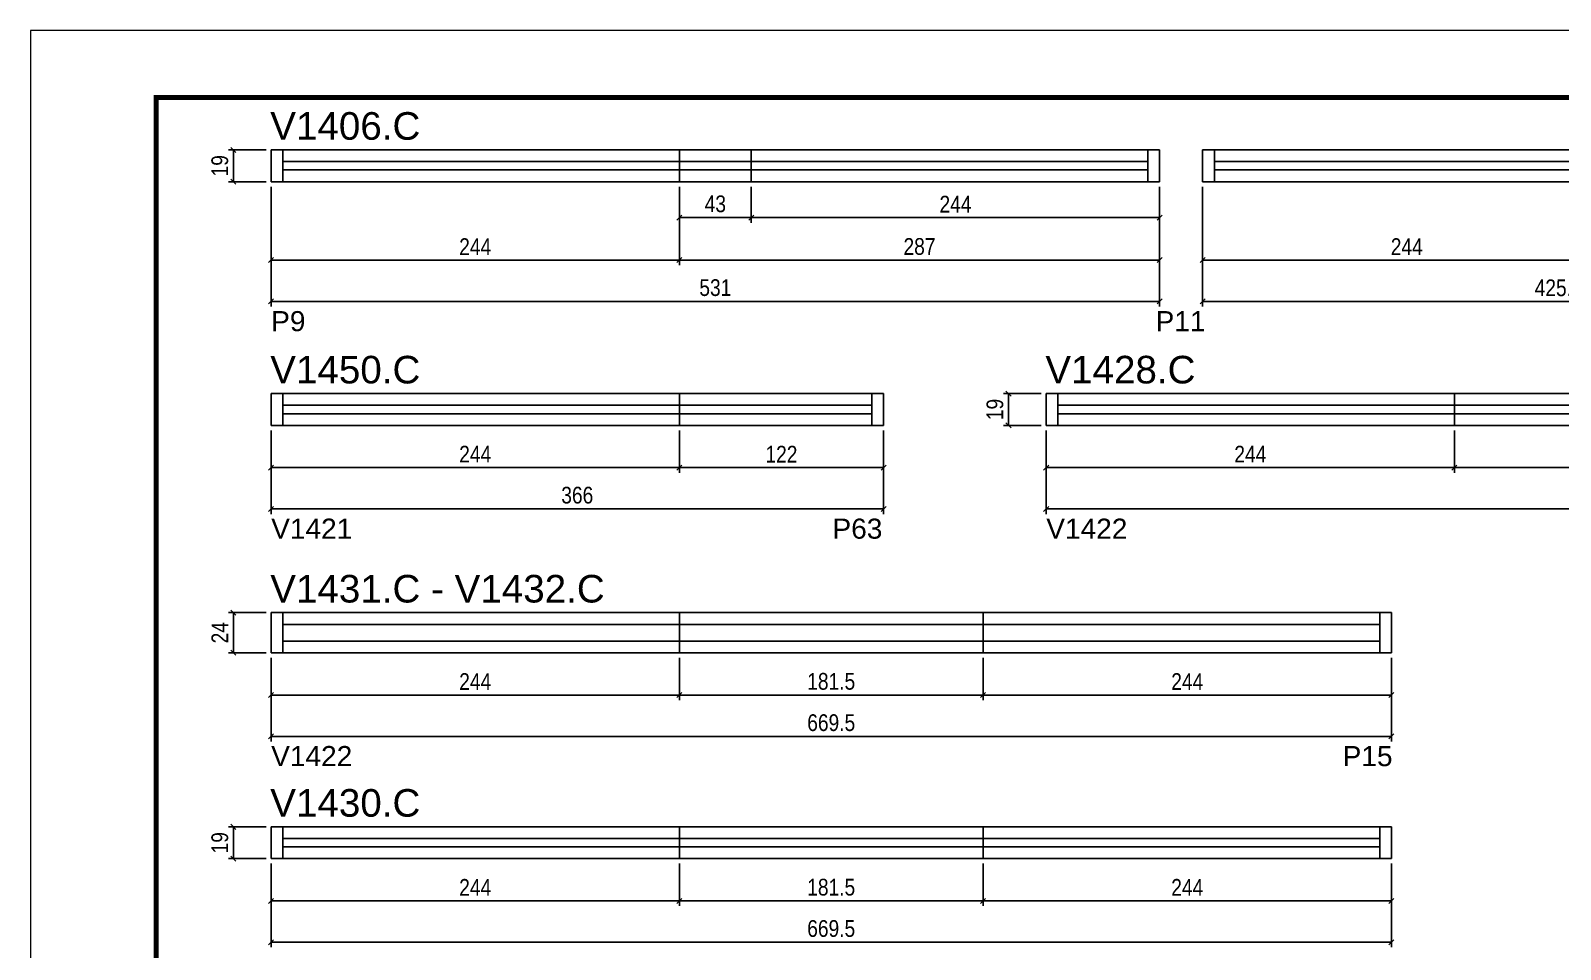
# Model space of a CAD drawing. Extents: x 1959 to 8212, y 239 to 4735.
# Drawn here: x 1959 to 2873, y 1889 to 2438 of the extents above; entities that cross this region are included whole.
import ezdxf

# ---------------------------------------------------------------- set-up
doc = ezdxf.new("R2010")
doc.units = 0
doc.linetypes.add('DASHED', pattern=[0.75, 0.5, -0.25])
for name, color, linetype in [('5', 5, 'Continuous'), ('COTA', 241, 'Continuous'), ('NOMENCLATURA', 7, 'Continuous'), ('Painéis', 200, 'Continuous'), ('SARR_2.2x7', 40, 'Continuous')]:
    doc.layers.add(name, color=color, linetype=linetype)
doc.layers.add('Folhas', color=255, linetype='Continuous', lineweight=9)
doc.layers.add('SARRAFO DE PRESSAO', color=251, linetype='DASHED', lineweight=9)
doc.styles.add('COTA TECNICA', font='techl___.ttf', dxfattribs={"height": 10})
doc.styles.add('COTA TECNICA-50', font='techl___.ttf', dxfattribs={"height": 10})
doc.styles.get("Standard").update_dxf_attribs({"font": 'arial.ttf'})
doc.dimstyles.new('COTA PAINEL-50', dxfattribs={"dimtxt": 10, "dimasz": 3, "dimexe": 3, "dimexo": 3, "dimgap": 3, "dimtad": 1, "dimdec": 1, "dimzin": 12, "dimdsep": 46, "dimtxsty": 'COTA TECNICA-50', "dimblk1": 'OBLIQUE', "dimblk2": 'OBLIQUE', "dimsah": 1, "dimcen": 0.9, "dimclrd": 4, "dimclre": 4, "dimclrt": 240, "dimadec": 1, "dimazin": 3, "dimtfac": 1, "dimtdec": 1, "dimtmove": 0, "dimatfit": 3, "dimfxl": 1, "dimtolj": 1, "dimtzin": 12, "dimarcsym": 0})
doc.dimstyles.new('PAINEL', dxfattribs={"dimtxt": 10, "dimasz": 3, "dimexe": 3, "dimexo": 3, "dimgap": 3, "dimtad": 1, "dimdec": 1, "dimzin": 12, "dimdsep": 46, "dimtxsty": 'COTA TECNICA', "dimblk1": 'OBLIQUE', "dimblk2": 'OBLIQUE', "dimsah": 1, "dimcen": 0.9, "dimclrd": 4, "dimclre": 4, "dimclrt": 240, "dimadec": 1, "dimazin": 3, "dimtfac": 1, "dimtdec": 1, "dimtmove": 0, "dimatfit": 3, "dimfxl": 1, "dimtolj": 1, "dimtzin": 12, "dimarcsym": 0})

# ---------------------------------------------------------------- blocks, each defined once
blk = doc.blocks.new('9999999999')
at = {"layer": 'Folhas'}
blk.add_lwpolyline([(98138.98, 34190.21), (99623.98, 34190.21), (99623.98, 35240.21), (98138.98, 35240.21)], close=True, dxfattribs=at)
at = {"layer": 'Folhas', "color": 30, "const_width": 3}
blk.add_lwpolyline([(98213.98, 34230.21), (99583.98, 34230.21), (99583.98, 35200.21), (98213.98, 35200.21)], close=True, dxfattribs=at)
blk = doc.blocks.new('_Oblique')
at = {"color": 0, "linetype": 'ByBlock', "lineweight": -2}
blk.add_line((-0.5, -0.5), (0.5, 0.5), dxfattribs=at)
blk = doc.blocks.new('*D149')
at = {"layer": 'COTA', "color": 4, "linetype": 'ByBlock', "lineweight": -2, "transparency": 16777216}
for p, q in [((2102.44, 2344.79), (2102.44, 2273.21)), ((2633.44, 2344.79), (2633.44, 2273.21)), ((2102.44, 2276.21), (2633.44, 2276.21))]:
    blk.add_line(p, q, dxfattribs=at)
at = {"layer": 'Defpoints', "color": 0, "linetype": 'ByBlock', "transparency": 16777216}
for p in [(2102.44, 2347.79), (2633.44, 2347.79), (2633.44, 2276.21)]:
    blk.add_point(p, dxfattribs=at)
at = {"layer": 'COTA', "color": 4, "linetype": 'ByBlock', "lineweight": -2, "transparency": 16777216, "xscale": 3, "yscale": 3, "zscale": 3, "rotation": 180}
blk.add_blockref('_Oblique', (2102.44, 2276.21), dxfattribs=at)
at = {"layer": 'COTA', "color": 4, "linetype": 'ByBlock', "lineweight": -2, "transparency": 16777216, "xscale": 3, "yscale": 3, "zscale": 3}
blk.add_blockref('_Oblique', (2633.44, 2276.21), dxfattribs=at)
at = {"layer": 'COTA', "color": 240, "linetype": 'ByBlock', "transparency": 16777216, "insert": (2367.94, 2284.43), "char_height": 10, "attachment_point": 5, "style": 'COTA TECNICA-50'}
blk.add_mtext('\\A1;531', dxfattribs=at)
blk = doc.blocks.new('*D150')
at = {"layer": 'COTA', "color": 4, "lineweight": -2, "transparency": 16777216}
for p, q in [((2099.44, 2366.79), (2076.94, 2366.79)), ((2079.94, 2366.79), (2079.94, 2347.79)), ((2099.44, 2347.79), (2076.94, 2347.79))]:
    blk.add_line(p, q, dxfattribs=at)
at = {"layer": 'Defpoints', "color": 0, "transparency": 16777216}
for p in [(2102.44, 2366.79), (2079.94, 2347.79), (2102.44, 2347.79)]:
    blk.add_point(p, dxfattribs=at)
at = {"layer": 'COTA', "color": 4, "lineweight": -2, "transparency": 16777216, "xscale": 3, "yscale": 3, "zscale": 3}
for p, rotation in [((2079.94, 2366.79), 90), ((2079.94, 2347.79), 270)]:
    blk.add_blockref('_Oblique', p, dxfattribs=dict(at, rotation=rotation))
at = {"layer": 'COTA', "color": 240, "transparency": 16777216, "insert": (2071.86, 2357.29), "char_height": 10, "attachment_point": 5, "rotation": 90, "style": 'COTA TECNICA'}
blk.add_mtext('\\A1;19', dxfattribs=at)
blk = doc.blocks.new('*D153')
at = {"layer": 'COTA', "color": 4, "lineweight": -2, "transparency": 16777216}
for p, q in [((2102.44, 2344.79), (2102.44, 2297.91)), ((2346.44, 2344.79), (2346.44, 2297.91)), ((2102.44, 2300.91), (2346.44, 2300.91))]:
    blk.add_line(p, q, dxfattribs=at)
at = {"layer": 'Defpoints', "color": 0, "transparency": 16777216}
for p in [(2102.44, 2347.79), (2346.44, 2347.79), (2346.44, 2300.91)]:
    blk.add_point(p, dxfattribs=at)
at = {"layer": 'COTA', "color": 4, "lineweight": -2, "transparency": 16777216, "xscale": 3, "yscale": 3, "zscale": 3, "rotation": 180}
blk.add_blockref('_Oblique', (2102.44, 2300.91), dxfattribs=at)
at = {"layer": 'COTA', "color": 4, "lineweight": -2, "transparency": 16777216, "xscale": 3, "yscale": 3, "zscale": 3}
blk.add_blockref('_Oblique', (2346.44, 2300.91), dxfattribs=at)
at = {"layer": 'COTA', "color": 240, "transparency": 16777216, "insert": (2224.44, 2308.98), "char_height": 10, "attachment_point": 5, "style": 'COTA TECNICA'}
blk.add_mtext('\\A1;244', dxfattribs=at)
blk = doc.blocks.new('*D154')
at = {"layer": 'COTA', "color": 4, "lineweight": -2, "transparency": 16777216}
for p, q in [((2346.44, 2344.79), (2346.44, 2297.91)), ((2633.44, 2344.79), (2633.44, 2297.91)), ((2346.44, 2300.91), (2633.44, 2300.91))]:
    blk.add_line(p, q, dxfattribs=at)
at = {"layer": 'Defpoints', "color": 0, "transparency": 16777216}
for p in [(2346.44, 2347.79), (2633.44, 2347.79), (2633.44, 2300.91)]:
    blk.add_point(p, dxfattribs=at)
at = {"layer": 'COTA', "color": 4, "lineweight": -2, "transparency": 16777216, "xscale": 3, "yscale": 3, "zscale": 3, "rotation": 180}
blk.add_blockref('_Oblique', (2346.44, 2300.91), dxfattribs=at)
at = {"layer": 'COTA', "color": 4, "lineweight": -2, "transparency": 16777216, "xscale": 3, "yscale": 3, "zscale": 3}
blk.add_blockref('_Oblique', (2633.44, 2300.91), dxfattribs=at)
at = {"layer": 'COTA', "color": 240, "transparency": 16777216, "insert": (2489.94, 2309), "char_height": 10, "attachment_point": 5, "style": 'COTA TECNICA'}
blk.add_mtext('\\A1;287', dxfattribs=at)
blk = doc.blocks.new('*D151')
at = {"layer": 'COTA', "color": 4, "lineweight": -2, "transparency": 16777216}
for p, q in [((2389.44, 2344.79), (2389.44, 2323.3)), ((2633.44, 2344.79), (2633.44, 2323.3)), ((2633.44, 2326.3), (2389.44, 2326.3))]:
    blk.add_line(p, q, dxfattribs=at)
at = {"layer": 'Defpoints', "color": 0, "transparency": 16777216}
for p in [(2389.44, 2347.79), (2633.44, 2347.79), (2389.44, 2326.3)]:
    blk.add_point(p, dxfattribs=at)
at = {"layer": 'COTA', "color": 4, "lineweight": -2, "transparency": 16777216, "xscale": 3, "yscale": 3, "zscale": 3, "rotation": 180}
blk.add_blockref('_Oblique', (2389.44, 2326.3), dxfattribs=at)
at = {"layer": 'COTA', "color": 4, "lineweight": -2, "transparency": 16777216, "xscale": 3, "yscale": 3, "zscale": 3}
blk.add_blockref('_Oblique', (2633.44, 2326.3), dxfattribs=at)
at = {"layer": 'COTA', "color": 240, "transparency": 16777216, "insert": (2511.44, 2334.37), "char_height": 10, "attachment_point": 5, "style": 'COTA TECNICA'}
blk.add_mtext('\\A1;244', dxfattribs=at)
blk = doc.blocks.new('*D152')
at = {"layer": 'COTA', "color": 4, "lineweight": -2, "transparency": 16777216}
for p, q in [((2346.44, 2344.79), (2346.44, 2323.3)), ((2389.44, 2344.79), (2389.44, 2323.3)), ((2389.44, 2326.3), (2346.44, 2326.3))]:
    blk.add_line(p, q, dxfattribs=at)
at = {"layer": 'Defpoints', "color": 0, "transparency": 16777216}
for p in [(2346.44, 2347.79), (2389.44, 2347.79), (2346.44, 2326.3)]:
    blk.add_point(p, dxfattribs=at)
at = {"layer": 'COTA', "color": 4, "lineweight": -2, "transparency": 16777216, "xscale": 3, "yscale": 3, "zscale": 3, "rotation": 180}
blk.add_blockref('_Oblique', (2346.44, 2326.3), dxfattribs=at)
at = {"layer": 'COTA', "color": 4, "lineweight": -2, "transparency": 16777216, "xscale": 3, "yscale": 3, "zscale": 3}
blk.add_blockref('_Oblique', (2389.44, 2326.3), dxfattribs=at)
at = {"layer": 'COTA', "color": 240, "transparency": 16777216, "insert": (2367.94, 2334.52), "char_height": 10, "attachment_point": 5, "style": 'COTA TECNICA'}
blk.add_mtext('\\A1;43', dxfattribs=at)
blk = doc.blocks.new('*D155')
at = {"layer": 'COTA', "color": 4, "linetype": 'ByBlock', "lineweight": -2, "transparency": 16777216}
for p, q in [((2659.13, 2344.79), (2659.13, 2273.21)), ((3084.63, 2344.79), (3084.63, 2273.21)), ((2659.13, 2276.21), (3084.63, 2276.21))]:
    blk.add_line(p, q, dxfattribs=at)
at = {"layer": 'Defpoints', "color": 0, "linetype": 'ByBlock', "transparency": 16777216}
for p in [(2659.13, 2347.79), (3084.63, 2347.79), (3084.63, 2276.21)]:
    blk.add_point(p, dxfattribs=at)
at = {"layer": 'COTA', "color": 4, "linetype": 'ByBlock', "lineweight": -2, "transparency": 16777216, "xscale": 3, "yscale": 3, "zscale": 3, "rotation": 180}
blk.add_blockref('_Oblique', (2659.13, 2276.21), dxfattribs=at)
at = {"layer": 'COTA', "color": 4, "linetype": 'ByBlock', "lineweight": -2, "transparency": 16777216, "xscale": 3, "yscale": 3, "zscale": 3}
blk.add_blockref('_Oblique', (3084.63, 2276.21), dxfattribs=at)
at = {"layer": 'COTA', "color": 240, "linetype": 'ByBlock', "transparency": 16777216, "insert": (2871.88, 2284.32), "char_height": 10, "attachment_point": 5, "style": 'COTA TECNICA-50'}
blk.add_mtext('\\A1;425.5', dxfattribs=at)
blk = doc.blocks.new('*D156')
at = {"layer": 'COTA', "color": 4, "lineweight": -2, "transparency": 16777216}
for p, q in [((2659.13, 2344.79), (2659.13, 2297.91)), ((2903.13, 2344.79), (2903.13, 2297.91)), ((2659.13, 2300.91), (2903.13, 2300.91))]:
    blk.add_line(p, q, dxfattribs=at)
at = {"layer": 'Defpoints', "color": 0, "transparency": 16777216}
for p in [(2659.13, 2347.79), (2903.13, 2347.79), (2903.13, 2300.91)]:
    blk.add_point(p, dxfattribs=at)
at = {"layer": 'COTA', "color": 4, "lineweight": -2, "transparency": 16777216, "xscale": 3, "yscale": 3, "zscale": 3, "rotation": 180}
blk.add_blockref('_Oblique', (2659.13, 2300.91), dxfattribs=at)
at = {"layer": 'COTA', "color": 4, "lineweight": -2, "transparency": 16777216, "xscale": 3, "yscale": 3, "zscale": 3}
blk.add_blockref('_Oblique', (2903.13, 2300.91), dxfattribs=at)
at = {"layer": 'COTA', "color": 240, "transparency": 16777216, "insert": (2781.13, 2308.98), "char_height": 10, "attachment_point": 5, "style": 'COTA TECNICA'}
blk.add_mtext('\\A1;244', dxfattribs=at)
blk = doc.blocks.new('*D160')
at = {"layer": 'COTA', "color": 4, "lineweight": -2, "transparency": 16777216}
for p, q in [((2102.44, 2199.17), (2102.44, 2149.22)), ((2468.44, 2199.17), (2468.44, 2149.22)), ((2102.44, 2152.22), (2468.44, 2152.22))]:
    blk.add_line(p, q, dxfattribs=at)
at = {"layer": 'Defpoints', "color": 0, "transparency": 16777216}
for p in [(2102.44, 2202.17), (2468.44, 2202.17), (2468.44, 2152.22)]:
    blk.add_point(p, dxfattribs=at)
at = {"layer": 'COTA', "color": 4, "lineweight": -2, "transparency": 16777216, "xscale": 3, "yscale": 3, "zscale": 3, "rotation": 180}
blk.add_blockref('_Oblique', (2102.44, 2152.22), dxfattribs=at)
at = {"layer": 'COTA', "color": 4, "lineweight": -2, "transparency": 16777216, "xscale": 3, "yscale": 3, "zscale": 3}
blk.add_blockref('_Oblique', (2468.44, 2152.22), dxfattribs=at)
at = {"layer": 'COTA', "color": 240, "transparency": 16777216, "insert": (2285.44, 2160.44), "char_height": 10, "attachment_point": 5, "style": 'COTA TECNICA'}
blk.add_mtext('\\A1;366', dxfattribs=at)
blk = doc.blocks.new('*D161')
at = {"layer": 'COTA', "color": 4, "lineweight": -2, "transparency": 16777216}
for p, q in [((2102.44, 2199.17), (2102.44, 2173.92)), ((2346.44, 2199.17), (2346.44, 2173.92)), ((2102.44, 2176.92), (2346.44, 2176.92))]:
    blk.add_line(p, q, dxfattribs=at)
at = {"layer": 'Defpoints', "color": 0, "transparency": 16777216}
for p in [(2102.44, 2202.17), (2346.44, 2202.17), (2346.44, 2176.92)]:
    blk.add_point(p, dxfattribs=at)
at = {"layer": 'COTA', "color": 4, "lineweight": -2, "transparency": 16777216, "xscale": 3, "yscale": 3, "zscale": 3, "rotation": 180}
blk.add_blockref('_Oblique', (2102.44, 2176.92), dxfattribs=at)
at = {"layer": 'COTA', "color": 4, "lineweight": -2, "transparency": 16777216, "xscale": 3, "yscale": 3, "zscale": 3}
blk.add_blockref('_Oblique', (2346.44, 2176.92), dxfattribs=at)
at = {"layer": 'COTA', "color": 240, "transparency": 16777216, "insert": (2224.44, 2185), "char_height": 10, "attachment_point": 5, "style": 'COTA TECNICA'}
blk.add_mtext('\\A1;244', dxfattribs=at)
blk = doc.blocks.new('*D162')
at = {"layer": 'COTA', "color": 4, "lineweight": -2, "transparency": 16777216}
for p, q in [((2346.44, 2199.17), (2346.44, 2173.92)), ((2468.44, 2199.17), (2468.44, 2173.92)), ((2346.44, 2176.92), (2468.44, 2176.92))]:
    blk.add_line(p, q, dxfattribs=at)
at = {"layer": 'Defpoints', "color": 0, "transparency": 16777216}
for p in [(2346.44, 2202.17), (2468.44, 2202.17), (2468.44, 2176.92)]:
    blk.add_point(p, dxfattribs=at)
at = {"layer": 'COTA', "color": 4, "lineweight": -2, "transparency": 16777216, "xscale": 3, "yscale": 3, "zscale": 3, "rotation": 180}
blk.add_blockref('_Oblique', (2346.44, 2176.92), dxfattribs=at)
at = {"layer": 'COTA', "color": 4, "lineweight": -2, "transparency": 16777216, "xscale": 3, "yscale": 3, "zscale": 3}
blk.add_blockref('_Oblique', (2468.44, 2176.92), dxfattribs=at)
at = {"layer": 'COTA', "color": 240, "transparency": 16777216, "insert": (2407.44, 2184.98), "char_height": 10, "attachment_point": 5, "style": 'COTA TECNICA'}
blk.add_mtext('\\A1;122', dxfattribs=at)
blk = doc.blocks.new('*D163')
at = {"layer": 'COTA', "color": 4, "linetype": 'ByBlock', "lineweight": -2, "transparency": 16777216}
for p, q in [((2565.63, 2199.17), (2565.63, 2149.22)), ((3254.13, 2199.17), (3254.13, 2149.22)), ((2565.63, 2152.22), (3254.13, 2152.22))]:
    blk.add_line(p, q, dxfattribs=at)
at = {"layer": 'Defpoints', "color": 0, "linetype": 'ByBlock', "transparency": 16777216}
for p in [(2565.63, 2202.17), (3254.13, 2202.17), (3254.13, 2152.22)]:
    blk.add_point(p, dxfattribs=at)
at = {"layer": 'COTA', "color": 4, "linetype": 'ByBlock', "lineweight": -2, "transparency": 16777216, "xscale": 3, "yscale": 3, "zscale": 3, "rotation": 180}
blk.add_blockref('_Oblique', (2565.63, 2152.22), dxfattribs=at)
at = {"layer": 'COTA', "color": 4, "linetype": 'ByBlock', "lineweight": -2, "transparency": 16777216, "xscale": 3, "yscale": 3, "zscale": 3}
blk.add_blockref('_Oblique', (3254.13, 2152.22), dxfattribs=at)
at = {"layer": 'COTA', "color": 240, "linetype": 'ByBlock', "transparency": 16777216, "insert": (2909.88, 2160.36), "char_height": 10, "attachment_point": 5, "style": 'COTA TECNICA-50'}
blk.add_mtext('\\A1;688.5', dxfattribs=at)
blk = doc.blocks.new('*D164')
at = {"layer": 'COTA', "color": 4, "lineweight": -2, "transparency": 16777216}
for p, q in [((2562.63, 2221.17), (2540.13, 2221.17)), ((2543.13, 2221.17), (2543.13, 2202.17)), ((2562.63, 2202.17), (2540.13, 2202.17))]:
    blk.add_line(p, q, dxfattribs=at)
at = {"layer": 'Defpoints', "color": 0, "transparency": 16777216}
for p in [(2565.63, 2221.17), (2543.13, 2202.17), (2565.63, 2202.17)]:
    blk.add_point(p, dxfattribs=at)
at = {"layer": 'COTA', "color": 4, "lineweight": -2, "transparency": 16777216, "xscale": 3, "yscale": 3, "zscale": 3}
for p, rotation in [((2543.13, 2221.17), 90), ((2543.13, 2202.17), 270)]:
    blk.add_blockref('_Oblique', p, dxfattribs=dict(at, rotation=rotation))
at = {"layer": 'COTA', "color": 240, "transparency": 16777216, "insert": (2535.04, 2211.67), "char_height": 10, "attachment_point": 5, "rotation": 90, "style": 'COTA TECNICA'}
blk.add_mtext('\\A1;19', dxfattribs=at)
blk = doc.blocks.new('*D165')
at = {"layer": 'COTA', "color": 4, "lineweight": -2, "transparency": 16777216}
for p, q in [((2565.63, 2199.17), (2565.63, 2173.92)), ((2809.63, 2199.17), (2809.63, 2173.92)), ((2565.63, 2176.92), (2809.63, 2176.92))]:
    blk.add_line(p, q, dxfattribs=at)
at = {"layer": 'Defpoints', "color": 0, "transparency": 16777216}
for p in [(2565.63, 2202.17), (2809.63, 2202.17), (2809.63, 2176.92)]:
    blk.add_point(p, dxfattribs=at)
at = {"layer": 'COTA', "color": 4, "lineweight": -2, "transparency": 16777216, "xscale": 3, "yscale": 3, "zscale": 3, "rotation": 180}
blk.add_blockref('_Oblique', (2565.63, 2176.92), dxfattribs=at)
at = {"layer": 'COTA', "color": 4, "lineweight": -2, "transparency": 16777216, "xscale": 3, "yscale": 3, "zscale": 3}
blk.add_blockref('_Oblique', (2809.63, 2176.92), dxfattribs=at)
at = {"layer": 'COTA', "color": 240, "transparency": 16777216, "insert": (2687.63, 2185), "char_height": 10, "attachment_point": 5, "style": 'COTA TECNICA'}
blk.add_mtext('\\A1;244', dxfattribs=at)
blk = doc.blocks.new('*D166')
at = {"layer": 'COTA', "color": 4, "lineweight": -2, "transparency": 16777216}
for p, q in [((2809.63, 2199.17), (2809.63, 2173.92)), ((3010.13, 2199.17), (3010.13, 2173.92)), ((2809.63, 2176.92), (3010.13, 2176.92))]:
    blk.add_line(p, q, dxfattribs=at)
at = {"layer": 'Defpoints', "color": 0, "transparency": 16777216}
for p in [(2809.63, 2202.17), (3010.13, 2202.17), (3010.13, 2176.92)]:
    blk.add_point(p, dxfattribs=at)
at = {"layer": 'COTA', "color": 4, "lineweight": -2, "transparency": 16777216, "xscale": 3, "yscale": 3, "zscale": 3, "rotation": 180}
blk.add_blockref('_Oblique', (2809.63, 2176.92), dxfattribs=at)
at = {"layer": 'COTA', "color": 4, "lineweight": -2, "transparency": 16777216, "xscale": 3, "yscale": 3, "zscale": 3}
blk.add_blockref('_Oblique', (3010.13, 2176.92), dxfattribs=at)
at = {"layer": 'COTA', "color": 240, "transparency": 16777216, "insert": (2909.88, 2185.03), "char_height": 10, "attachment_point": 5, "style": 'COTA TECNICA'}
blk.add_mtext('\\A1;200.5', dxfattribs=at)
blk = doc.blocks.new('*D168')
at = {"layer": 'COTA', "color": 4, "linetype": 'ByBlock', "lineweight": -2, "transparency": 16777216}
for p, q in [((2102.44, 2063.28), (2102.44, 2013.34)), ((2771.94, 2063.28), (2771.94, 2013.34)), ((2102.44, 2016.34), (2771.94, 2016.34))]:
    blk.add_line(p, q, dxfattribs=at)
at = {"layer": 'Defpoints', "color": 0, "linetype": 'ByBlock', "transparency": 16777216}
for p in [(2102.44, 2066.28), (2771.94, 2066.28), (2771.94, 2016.34)]:
    blk.add_point(p, dxfattribs=at)
at = {"layer": 'COTA', "color": 4, "linetype": 'ByBlock', "lineweight": -2, "transparency": 16777216, "xscale": 3, "yscale": 3, "zscale": 3, "rotation": 180}
blk.add_blockref('_Oblique', (2102.44, 2016.34), dxfattribs=at)
at = {"layer": 'COTA', "color": 4, "linetype": 'ByBlock', "lineweight": -2, "transparency": 16777216, "xscale": 3, "yscale": 3, "zscale": 3}
blk.add_blockref('_Oblique', (2771.94, 2016.34), dxfattribs=at)
at = {"layer": 'COTA', "color": 240, "linetype": 'ByBlock', "transparency": 16777216, "insert": (2437.19, 2024.48), "char_height": 10, "attachment_point": 5, "style": 'COTA TECNICA-50'}
blk.add_mtext('\\A1;669.5', dxfattribs=at)
blk = doc.blocks.new('*D169')
at = {"layer": 'COTA', "color": 4, "lineweight": -2, "transparency": 16777216}
for p, q in [((2099.44, 2090.28), (2076.94, 2090.28)), ((2079.94, 2090.28), (2079.94, 2066.28)), ((2099.44, 2066.28), (2076.94, 2066.28))]:
    blk.add_line(p, q, dxfattribs=at)
at = {"layer": 'Defpoints', "color": 0, "transparency": 16777216}
for p in [(2102.44, 2090.28), (2079.94, 2066.28), (2102.44, 2066.28)]:
    blk.add_point(p, dxfattribs=at)
at = {"layer": 'COTA', "color": 4, "lineweight": -2, "transparency": 16777216, "xscale": 3, "yscale": 3, "zscale": 3}
for p, rotation in [((2079.94, 2090.28), 90), ((2079.94, 2066.28), 270)]:
    blk.add_blockref('_Oblique', p, dxfattribs=dict(at, rotation=rotation))
at = {"layer": 'COTA', "color": 240, "transparency": 16777216, "insert": (2071.87, 2078.28), "char_height": 10, "attachment_point": 5, "rotation": 90, "style": 'COTA TECNICA'}
blk.add_mtext('\\A1;24', dxfattribs=at)
blk = doc.blocks.new('*D170')
at = {"layer": 'COTA', "color": 4, "lineweight": -2, "transparency": 16777216}
for p, q in [((2102.44, 2063.28), (2102.44, 2038.04)), ((2346.44, 2063.28), (2346.44, 2038.04)), ((2102.44, 2041.04), (2346.44, 2041.04))]:
    blk.add_line(p, q, dxfattribs=at)
at = {"layer": 'Defpoints', "color": 0, "transparency": 16777216}
for p in [(2102.44, 2066.28), (2346.44, 2066.28), (2346.44, 2041.04)]:
    blk.add_point(p, dxfattribs=at)
at = {"layer": 'COTA', "color": 4, "lineweight": -2, "transparency": 16777216, "xscale": 3, "yscale": 3, "zscale": 3, "rotation": 180}
blk.add_blockref('_Oblique', (2102.44, 2041.04), dxfattribs=at)
at = {"layer": 'COTA', "color": 4, "lineweight": -2, "transparency": 16777216, "xscale": 3, "yscale": 3, "zscale": 3}
blk.add_blockref('_Oblique', (2346.44, 2041.04), dxfattribs=at)
at = {"layer": 'COTA', "color": 240, "transparency": 16777216, "insert": (2224.44, 2049.11), "char_height": 10, "attachment_point": 5, "style": 'COTA TECNICA'}
blk.add_mtext('\\A1;244', dxfattribs=at)
blk = doc.blocks.new('*D171')
at = {"layer": 'COTA', "color": 4, "lineweight": -2, "transparency": 16777216}
for p, q in [((2346.44, 2063.28), (2346.44, 2038.04)), ((2527.94, 2063.28), (2527.94, 2038.04)), ((2346.44, 2041.04), (2527.94, 2041.04))]:
    blk.add_line(p, q, dxfattribs=at)
at = {"layer": 'Defpoints', "color": 0, "transparency": 16777216}
for p in [(2346.44, 2066.28), (2527.94, 2066.28), (2527.94, 2041.04)]:
    blk.add_point(p, dxfattribs=at)
at = {"layer": 'COTA', "color": 4, "lineweight": -2, "transparency": 16777216, "xscale": 3, "yscale": 3, "zscale": 3, "rotation": 180}
blk.add_blockref('_Oblique', (2346.44, 2041.04), dxfattribs=at)
at = {"layer": 'COTA', "color": 4, "lineweight": -2, "transparency": 16777216, "xscale": 3, "yscale": 3, "zscale": 3}
blk.add_blockref('_Oblique', (2527.94, 2041.04), dxfattribs=at)
at = {"layer": 'COTA', "color": 240, "transparency": 16777216, "insert": (2437.19, 2049.17), "char_height": 10, "attachment_point": 5, "style": 'COTA TECNICA'}
blk.add_mtext('\\A1;181.5', dxfattribs=at)
blk = doc.blocks.new('*D172')
at = {"layer": 'COTA', "color": 4, "lineweight": -2, "transparency": 16777216}
for p, q in [((2527.94, 2063.28), (2527.94, 2038.04)), ((2771.94, 2063.28), (2771.94, 2038.04)), ((2527.94, 2041.04), (2771.94, 2041.04))]:
    blk.add_line(p, q, dxfattribs=at)
at = {"layer": 'Defpoints', "color": 0, "transparency": 16777216}
for p in [(2527.94, 2066.28), (2771.94, 2066.28), (2771.94, 2041.04)]:
    blk.add_point(p, dxfattribs=at)
at = {"layer": 'COTA', "color": 4, "lineweight": -2, "transparency": 16777216, "xscale": 3, "yscale": 3, "zscale": 3, "rotation": 180}
blk.add_blockref('_Oblique', (2527.94, 2041.04), dxfattribs=at)
at = {"layer": 'COTA', "color": 4, "lineweight": -2, "transparency": 16777216, "xscale": 3, "yscale": 3, "zscale": 3}
blk.add_blockref('_Oblique', (2771.94, 2041.04), dxfattribs=at)
at = {"layer": 'COTA', "color": 240, "transparency": 16777216, "insert": (2649.94, 2049.11), "char_height": 10, "attachment_point": 5, "style": 'COTA TECNICA'}
blk.add_mtext('\\A1;244', dxfattribs=at)
blk = doc.blocks.new('*D173')
at = {"layer": 'COTA', "color": 4, "linetype": 'ByBlock', "lineweight": -2, "transparency": 16777216}
for p, q in [((2102.44, 1940.3), (2102.44, 1890.36)), ((2771.94, 1940.3), (2771.94, 1890.36)), ((2102.44, 1893.36), (2771.94, 1893.36))]:
    blk.add_line(p, q, dxfattribs=at)
at = {"layer": 'Defpoints', "color": 0, "linetype": 'ByBlock', "transparency": 16777216}
for p in [(2102.44, 1943.3), (2771.94, 1943.3), (2771.94, 1893.36)]:
    blk.add_point(p, dxfattribs=at)
at = {"layer": 'COTA', "color": 4, "linetype": 'ByBlock', "lineweight": -2, "transparency": 16777216, "xscale": 3, "yscale": 3, "zscale": 3, "rotation": 180}
blk.add_blockref('_Oblique', (2102.44, 1893.36), dxfattribs=at)
at = {"layer": 'COTA', "color": 4, "linetype": 'ByBlock', "lineweight": -2, "transparency": 16777216, "xscale": 3, "yscale": 3, "zscale": 3}
blk.add_blockref('_Oblique', (2771.94, 1893.36), dxfattribs=at)
at = {"layer": 'COTA', "color": 240, "linetype": 'ByBlock', "transparency": 16777216, "insert": (2437.19, 1901.5), "char_height": 10, "attachment_point": 5, "style": 'COTA TECNICA-50'}
blk.add_mtext('\\A1;669.5', dxfattribs=at)
blk = doc.blocks.new('*D174')
at = {"layer": 'COTA', "color": 4, "lineweight": -2, "transparency": 16777216}
for p, q in [((2099.44, 1962.3), (2076.94, 1962.3)), ((2079.94, 1962.3), (2079.94, 1943.3)), ((2099.44, 1943.3), (2076.94, 1943.3))]:
    blk.add_line(p, q, dxfattribs=at)
at = {"layer": 'Defpoints', "color": 0, "transparency": 16777216}
for p in [(2102.44, 1962.3), (2079.94, 1943.3), (2102.44, 1943.3)]:
    blk.add_point(p, dxfattribs=at)
at = {"layer": 'COTA', "color": 4, "lineweight": -2, "transparency": 16777216, "xscale": 3, "yscale": 3, "zscale": 3}
for p, rotation in [((2079.94, 1962.3), 90), ((2079.94, 1943.3), 270)]:
    blk.add_blockref('_Oblique', p, dxfattribs=dict(at, rotation=rotation))
at = {"layer": 'COTA', "color": 240, "transparency": 16777216, "insert": (2071.86, 1952.8), "char_height": 10, "attachment_point": 5, "rotation": 90, "style": 'COTA TECNICA'}
blk.add_mtext('\\A1;19', dxfattribs=at)
blk = doc.blocks.new('*D175')
at = {"layer": 'COTA', "color": 4, "lineweight": -2, "transparency": 16777216}
for p, q in [((2102.44, 1940.3), (2102.44, 1915.06)), ((2346.44, 1940.3), (2346.44, 1915.06)), ((2102.44, 1918.06), (2346.44, 1918.06))]:
    blk.add_line(p, q, dxfattribs=at)
at = {"layer": 'Defpoints', "color": 0, "transparency": 16777216}
for p in [(2102.44, 1943.3), (2346.44, 1943.3), (2346.44, 1918.06)]:
    blk.add_point(p, dxfattribs=at)
at = {"layer": 'COTA', "color": 4, "lineweight": -2, "transparency": 16777216, "xscale": 3, "yscale": 3, "zscale": 3, "rotation": 180}
blk.add_blockref('_Oblique', (2102.44, 1918.06), dxfattribs=at)
at = {"layer": 'COTA', "color": 4, "lineweight": -2, "transparency": 16777216, "xscale": 3, "yscale": 3, "zscale": 3}
blk.add_blockref('_Oblique', (2346.44, 1918.06), dxfattribs=at)
at = {"layer": 'COTA', "color": 240, "transparency": 16777216, "insert": (2224.44, 1926.13), "char_height": 10, "attachment_point": 5, "style": 'COTA TECNICA'}
blk.add_mtext('\\A1;244', dxfattribs=at)
blk = doc.blocks.new('*D176')
at = {"layer": 'COTA', "color": 4, "lineweight": -2, "transparency": 16777216}
for p, q in [((2346.44, 1940.3), (2346.44, 1915.06)), ((2527.94, 1940.3), (2527.94, 1915.06)), ((2346.44, 1918.06), (2527.94, 1918.06))]:
    blk.add_line(p, q, dxfattribs=at)
at = {"layer": 'Defpoints', "color": 0, "transparency": 16777216}
for p in [(2346.44, 1943.3), (2527.94, 1943.3), (2527.94, 1918.06)]:
    blk.add_point(p, dxfattribs=at)
at = {"layer": 'COTA', "color": 4, "lineweight": -2, "transparency": 16777216, "xscale": 3, "yscale": 3, "zscale": 3, "rotation": 180}
blk.add_blockref('_Oblique', (2346.44, 1918.06), dxfattribs=at)
at = {"layer": 'COTA', "color": 4, "lineweight": -2, "transparency": 16777216, "xscale": 3, "yscale": 3, "zscale": 3}
blk.add_blockref('_Oblique', (2527.94, 1918.06), dxfattribs=at)
at = {"layer": 'COTA', "color": 240, "transparency": 16777216, "insert": (2437.19, 1926.19), "char_height": 10, "attachment_point": 5, "style": 'COTA TECNICA'}
blk.add_mtext('\\A1;181.5', dxfattribs=at)
blk = doc.blocks.new('*D177')
at = {"layer": 'COTA', "color": 4, "lineweight": -2, "transparency": 16777216}
for p, q in [((2527.94, 1940.3), (2527.94, 1915.06)), ((2771.94, 1940.3), (2771.94, 1915.06)), ((2527.94, 1918.06), (2771.94, 1918.06))]:
    blk.add_line(p, q, dxfattribs=at)
at = {"layer": 'Defpoints', "color": 0, "transparency": 16777216}
for p in [(2527.94, 1943.3), (2771.94, 1943.3), (2771.94, 1918.06)]:
    blk.add_point(p, dxfattribs=at)
at = {"layer": 'COTA', "color": 4, "lineweight": -2, "transparency": 16777216, "xscale": 3, "yscale": 3, "zscale": 3, "rotation": 180}
blk.add_blockref('_Oblique', (2527.94, 1918.06), dxfattribs=at)
at = {"layer": 'COTA', "color": 4, "lineweight": -2, "transparency": 16777216, "xscale": 3, "yscale": 3, "zscale": 3}
blk.add_blockref('_Oblique', (2771.94, 1918.06), dxfattribs=at)
at = {"layer": 'COTA', "color": 240, "transparency": 16777216, "insert": (2649.94, 1926.13), "char_height": 10, "attachment_point": 5, "style": 'COTA TECNICA'}
blk.add_mtext('\\A1;244', dxfattribs=at)

msp = doc.modelspace()

# ---------------------------------------------------------------- linework, layer by layer
at = {"layer": 'Painéis', "linetype": 'ByBlock'}
for p, q in [((2102.44, 2366.79), (2102.44, 2347.79)), ((2633.44, 2366.79), (2102.44, 2366.79)), ((2346.44, 2366.79), (2346.44, 2347.79)), ((2389.44, 2347.79), (2389.44, 2366.79)), ((2633.44, 2347.79), (2633.44, 2366.79)), ((2659.13, 2366.79), (2659.13, 2347.79)), ((3084.63, 2366.79), (2659.13, 2366.79)), ((2102.44, 2347.79), (2633.44, 2347.79)), ((2659.13, 2347.79), (3084.63, 2347.79)), ((2102.44, 2202.17), (2102.44, 2221.17)), ((2102.44, 2221.17), (2468.44, 2221.17)), ((2346.44, 2202.17), (2346.44, 2221.17)), ((2468.44, 2202.17), (2468.44, 2221.17)), ((2565.63, 2221.17), (2565.63, 2202.17)), ((3254.13, 2221.17), (2565.63, 2221.17)), ((2809.63, 2221.17), (2809.63, 2202.17)), ((2468.44, 2202.17), (2102.44, 2202.17)), ((2565.63, 2202.17), (3254.13, 2202.17)), ((2102.44, 2090.28), (2102.44, 2066.28)), ((2771.94, 2090.28), (2102.44, 2090.28)), ((2346.44, 2090.28), (2346.44, 2066.28)), ((2527.94, 2066.28), (2527.94, 2090.28)), ((2771.94, 2066.28), (2771.94, 2090.28)), ((2102.44, 2066.28), (2771.94, 2066.28)), ((2102.44, 1962.3), (2102.44, 1943.3)), ((2771.94, 1962.3), (2102.44, 1962.3)), ((2346.44, 1962.3), (2346.44, 1943.3)), ((2527.94, 1943.3), (2527.94, 1962.3)), ((2771.94, 1943.3), (2771.94, 1962.3)), ((2102.44, 1943.3), (2771.94, 1943.3))]:
    msp.add_line(p, q, dxfattribs=at)
at = {"layer": 'SARR_2.2x7', "linetype": 'Continuous'}
for p, q in [((2109.44, 2366.79), (2109.44, 2347.79)), ((2109.44, 2359.79), (2346.44, 2359.79)), ((2346.44, 2359.79), (2626.44, 2359.79)), ((2626.44, 2366.79), (2626.44, 2347.79)), ((2666.13, 2366.79), (2666.13, 2347.79)), ((2666.13, 2359.79), (2903.13, 2359.79)), ((2109.44, 2354.79), (2346.44, 2354.79)), ((2346.44, 2354.79), (2626.44, 2354.79)), ((2666.13, 2354.79), (2903.13, 2354.79)), ((2109.44, 2221.17), (2109.44, 2202.17)), ((2346.44, 2214.17), (2109.44, 2214.17)), ((2461.44, 2214.17), (2346.44, 2214.17)), ((2461.44, 2202.17), (2461.44, 2221.17)), ((2572.63, 2221.17), (2572.63, 2202.17)), ((2572.63, 2214.17), (2809.63, 2214.17)), ((2809.63, 2214.17), (3010.13, 2214.17)), ((2346.44, 2209.17), (2109.44, 2209.17)), ((2461.44, 2209.17), (2346.44, 2209.17)), ((2572.63, 2209.17), (2809.63, 2209.17)), ((2809.63, 2209.17), (3010.13, 2209.17)), ((2109.44, 2090.28), (2109.44, 2066.28)), ((2764.94, 2090.28), (2764.94, 2066.28)), ((2109.44, 2083.28), (2346.44, 2083.28)), ((2346.44, 2083.28), (2527.94, 2083.28)), ((2527.94, 2083.28), (2764.94, 2083.28)), ((2109.44, 2073.28), (2346.44, 2073.28)), ((2346.44, 2073.28), (2527.94, 2073.28)), ((2527.94, 2073.28), (2764.94, 2073.28)), ((2109.44, 1962.3), (2109.44, 1943.3)), ((2764.94, 1962.3), (2764.94, 1943.3)), ((2109.44, 1955.3), (2346.44, 1955.3)), ((2109.44, 1950.3), (2346.44, 1950.3)), ((2346.44, 1955.3), (2527.94, 1955.3)), ((2346.44, 1950.3), (2527.94, 1950.3)), ((2527.94, 1955.3), (2764.94, 1955.3)), ((2527.94, 1950.3), (2764.94, 1950.3))]:
    msp.add_line(p, q, dxfattribs=at)

# ---------------------------------------------------------------- block references
at = {"layer": 'SARRAFO DE PRESSAO', "color": 6, "linetype": 'ByBlock'}
msp.add_blockref('9999999999', (-96180.21, -32802.14), dxfattribs=at)

# ---------------------------------------------------------------- texts
at = {"layer": '5', "linetype": 'Continuous'}
for s, rotation, p in [('P9', 0.00004, (2102.52, 2258.45)), ('P11', 359.99996, (2631.02, 2258.45)), ('V1421', 0.00004, (2102.53, 2134.47)), ('P63', 0.00004, (2437.94, 2134.47)), ('V1422', 0.00004, (2565.71, 2134.47)), ('V1422', 0.00004, (2102.52, 1998.58)), ('P15', 359.99996, (2742.8, 1998.58))]:
    msp.add_text(s, height=12, rotation=rotation, dxfattribs=at).set_placement(p)
at = {"layer": 'NOMENCLATURA', "linetype": 'Continuous'}
for s, p in [('V1406.C', (2101.97, 2372.85)), ('V1450.C', (2101.97, 2227.23)), ('V1428.C', (2565.16, 2227.23)), ('V1431.C - V1432.C', (2101.97, 2096.34)), ('V1430.C', (2101.97, 1968.36))]:
    msp.add_text(s, height=16.5, dxfattribs=at).set_placement(p)

# ---------------------------------------------------------------- dimensions: what is measured, and where the dimension line sits
at = {"layer": 'COTA'}
for base, p1, p2, picture, middle in [((2079.94, 2347.79), (2102.44, 2366.79), (2102.44, 2347.79), '*D150', (2071.86, 2357.29)), ((2543.13, 2202.17), (2565.63, 2221.17), (2565.63, 2202.17), '*D164', (2535.04, 2211.67)), ((2079.94, 2066.28), (2102.44, 2090.28), (2102.44, 2066.28), '*D169', (2071.87, 2078.28)), ((2079.94, 1943.3), (2102.44, 1962.3), (2102.44, 1943.3), '*D174', (2071.86, 1952.8))]:
    dim = msp.add_linear_dim(base=base, p1=p1, p2=p2, angle=90, dimstyle='PAINEL', dxfattribs=at)
    dim.commit()
    dim.dimension.update_dxf_attribs({"geometry": picture, "text_midpoint": middle})
at = {"layer": 'COTA', "color": 1, "linetype": 'ByBlock'}
for base, p1, p2, picture, middle in [((2633.44, 2276.21), (2102.44, 2347.79), (2633.44, 2347.79), '*D149', (2367.94, 2284.43)), ((3084.63, 2276.21), (2659.13, 2347.79), (3084.63, 2347.79), '*D155', (2871.88, 2284.32)), ((3254.13, 2152.22), (2565.63, 2202.17), (3254.13, 2202.17), '*D163', (2909.88, 2160.36)), ((2771.94, 2016.34), (2102.44, 2066.28), (2771.94, 2066.28), '*D168', (2437.19, 2024.48)), ((2771.94, 1893.36), (2102.44, 1943.3), (2771.94, 1943.3), '*D173', (2437.19, 1901.5))]:
    dim = msp.add_linear_dim(base=base, p1=p1, p2=p2, dimstyle='COTA PAINEL-50', override={"dimarcsym": 1}, dxfattribs=at)
    dim.commit()
    dim.dimension.update_dxf_attribs({"geometry": picture, "text_midpoint": middle})
at = {"layer": 'COTA'}
for base, p1, p2, picture, middle in [((2346.44, 2300.91), (2102.44, 2347.79), (2346.44, 2347.79), '*D153', (2224.44, 2308.98)), ((2346.44, 2326.3), (2389.44, 2347.79), (2346.44, 2347.79), '*D152', (2367.94, 2334.52)), ((2389.44, 2326.3), (2633.44, 2347.79), (2389.44, 2347.79), '*D151', (2511.44, 2334.37)), ((2903.13, 2300.91), (2659.13, 2347.79), (2903.13, 2347.79), '*D156', (2781.13, 2308.98)), ((2468.44, 2152.22), (2102.44, 2202.17), (2468.44, 2202.17), '*D160', (2285.44, 2160.44)), ((2346.44, 2176.92), (2102.44, 2202.17), (2346.44, 2202.17), '*D161', (2224.44, 2185)), ((2809.63, 2176.92), (2565.63, 2202.17), (2809.63, 2202.17), '*D165', (2687.63, 2185)), ((2346.44, 2041.04), (2102.44, 2066.28), (2346.44, 2066.28), '*D170', (2224.44, 2049.11)), ((2771.94, 2041.04), (2527.94, 2066.28), (2771.94, 2066.28), '*D172', (2649.94, 2049.11)), ((2346.44, 1918.06), (2102.44, 1943.3), (2346.44, 1943.3), '*D175', (2224.44, 1926.13)), ((2771.94, 1918.06), (2527.94, 1943.3), (2771.94, 1943.3), '*D177', (2649.94, 1926.13))]:
    dim = msp.add_linear_dim(base=base, p1=p1, p2=p2, dimstyle='PAINEL', dxfattribs=at)
    dim.commit()
    dim.dimension.update_dxf_attribs({"geometry": picture, "text_midpoint": middle})
for base, p1, p2, picture, middle in [((2633.44, 2300.91), (2346.44, 2347.79), (2633.44, 2347.79), '*D154', (2489.94, 2309)), ((2468.44, 2176.92), (2346.44, 2202.17), (2468.44, 2202.17), '*D162', (2407.44, 2184.98)), ((3010.13, 2176.92), (2809.63, 2202.17), (3010.13, 2202.17), '*D166', (2909.88, 2185.03)), ((2527.94, 2041.04), (2346.44, 2066.28), (2527.94, 2066.28), '*D171', (2437.19, 2049.17)), ((2527.94, 1918.06), (2346.44, 1943.3), (2527.94, 1943.3), '*D176', (2437.19, 1926.19))]:
    dim = msp.add_linear_dim(base=base, p1=p1, p2=p2, dimstyle='PAINEL', override={"dimtmove": 1}, dxfattribs=at)
    dim.commit()
    dim.dimension.update_dxf_attribs({"geometry": picture, "text_midpoint": middle})

doc.saveas('drawing.dxf')
